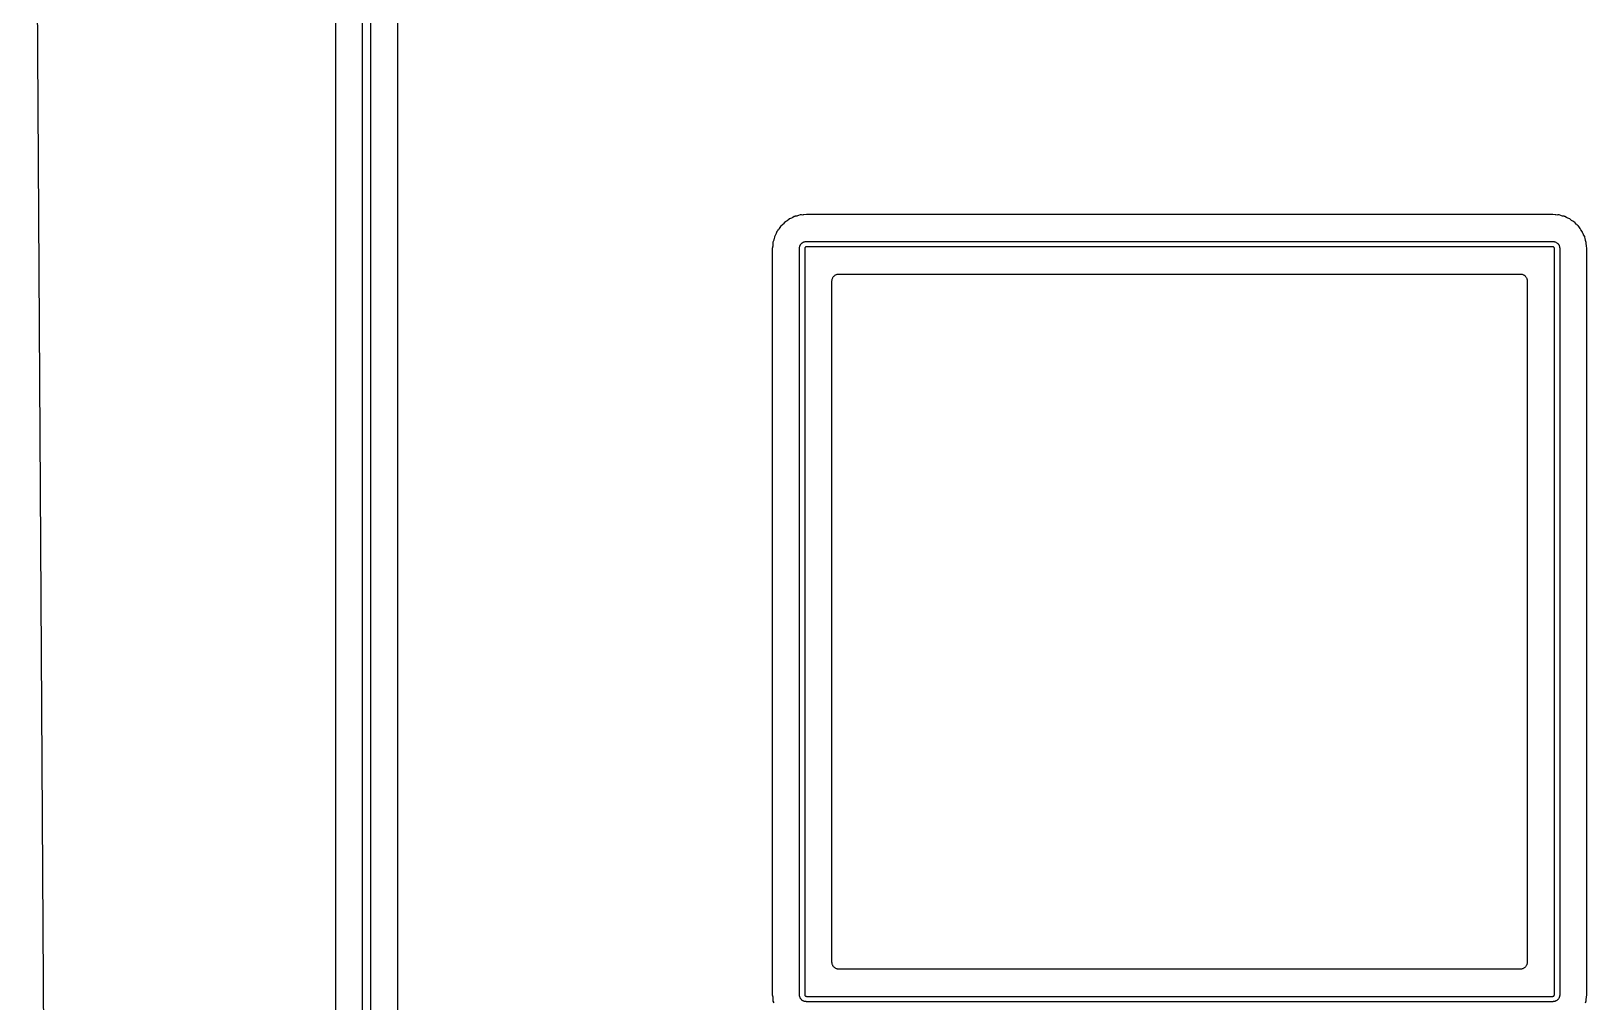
# Model space of a CAD drawing. Extents: x 63 to 223, y -147 to -32.
# Drawn here: x 62.94 to 92.04, y -90.17 to -72.01 of the extents above; entities that cross this region are included whole.
import ezdxf

# ---------------------------------------------------------------- set-up
doc = ezdxf.new("R2010")
doc.units = 0
doc.header["$MEASUREMENT"] = 0
doc.layers.add('BLACK', color=7, linetype='CONTINUOUS')

msp = doc.modelspace()

# ---------------------------------------------------------------- linework, layer by layer
at = {"layer": 'Black'}
for p, q in [((63.4993, -145.925), (62.9397, -50.8007)), ((68.632, -50.8125), (68.632, -132.702)), ((69.798, -73.7485), (69.798, -56.9588)), ((69.14, -84.455), (69.14, -60.96)), ((69.29, -60.96), (69.29, -84.455)), ((69.798, -76.0705), (69.798, -73.7485)), ((76.9558, -75.6623), (76.9342, -75.7015)), ((76.9869, -75.6375), (76.9558, -75.6623)), ((76.9963, -75.6269), (76.9869, -75.6375)), ((77.0069, -75.6175), (76.9963, -75.6269)), ((77.0311, -75.5872), (77.0069, -75.6175)), ((77.0314, -75.5866), (77.0311, -75.5872)), ((77.0709, -75.5648), (77.0314, -75.5866)), ((77.0813, -75.5564), (77.0709, -75.5648)), ((77.0927, -75.5496), (77.0813, -75.5564)), ((77.1083, -75.5361), (77.0927, -75.5496)), ((77.1106, -75.5333), (77.1083, -75.5361)), ((77.1135, -75.5313), (77.1106, -75.5333)), ((77.1238, -75.5213), (77.1135, -75.5313)), ((77.1246, -75.5209), (77.1238, -75.5213)), ((77.1618, -75.5085), (77.1246, -75.5209)), ((77.1746, -75.5016), (77.1618, -75.5085)), ((77.1883, -75.4962), (77.1746, -75.5016)), ((77.2164, -75.4789), (77.1883, -75.4962)), ((77.2253, -75.4755), (77.2164, -75.4789)), ((77.2347, -75.4723), (77.2253, -75.4755)), ((77.2651, -75.468), (77.2347, -75.4723)), ((77.2794, -75.4634), (77.2651, -75.468)), ((77.2941, -75.4604), (77.2794, -75.4634)), ((77.3287, -75.4467), (77.2941, -75.4604)), ((77.3295, -75.4466), (77.3287, -75.4467)), ((77.3435, -75.4476), (77.3295, -75.4466)), ((77.347, -75.4472), (77.3435, -75.4476)), ((77.3505, -75.4479), (77.347, -75.4472)), ((77.3705, -75.4482), (77.3505, -75.4479)), ((77.3839, -75.4461), (77.3705, -75.4482)), ((77.3974, -75.4458), (77.3839, -75.4461)), ((77.4452, -75.4363), (77.3974, -75.4458)), ((91.4046, -75.4363), (77.4452, -75.4363)), ((91.4524, -75.4458), (91.4046, -75.4363)), ((91.4659, -75.4461), (91.4524, -75.4458)), ((91.4793, -75.4482), (91.4659, -75.4461)), ((91.4991, -75.4479), (91.4793, -75.4482)), ((91.5026, -75.4472), (91.4991, -75.4479)), ((91.5062, -75.4476), (91.5026, -75.4472)), ((91.5195, -75.4466), (91.5062, -75.4476)), ((91.5232, -75.4472), (91.5195, -75.4466)), ((91.5233, -75.4473), (91.5232, -75.4472)), ((91.5562, -75.4604), (91.5233, -75.4473)), ((91.5711, -75.4634), (91.5562, -75.4604)), ((91.5855, -75.4681), (91.5711, -75.4634)), ((91.6166, -75.4725), (91.5855, -75.4681)), ((91.6234, -75.4748), (91.6166, -75.4725)), ((91.6291, -75.4769), (91.6234, -75.4748)), ((91.6604, -75.496), (91.6291, -75.4769)), ((91.6737, -75.5012), (91.6604, -75.496)), ((91.6863, -75.508), (91.6737, -75.5012)), ((91.7252, -75.5209), (91.6863, -75.508)), ((91.7265, -75.5217), (91.7252, -75.5209)), ((91.728, -75.5229), (91.7265, -75.5217)), ((91.739, -75.5337), (91.728, -75.5229)), ((91.7421, -75.5358), (91.739, -75.5337)), ((91.7445, -75.5387), (91.7421, -75.5358)), ((91.7571, -75.5496), (91.7445, -75.5387)), ((91.7685, -75.5564), (91.7571, -75.5496)), ((91.7789, -75.5648), (91.7685, -75.5564)), ((91.8166, -75.5856), (91.7789, -75.5648)), ((91.8203, -75.5907), (91.8166, -75.5856)), ((91.8227, -75.593), (91.8203, -75.5907)), ((91.8244, -75.5959), (91.8227, -75.593)), ((91.8436, -75.6196), (91.8244, -75.5959)), ((91.8533, -75.628), (91.8436, -75.6196)), ((91.8617, -75.6377), (91.8533, -75.628)), ((91.8811, -75.6536), (91.8617, -75.6377)), ((91.8841, -75.6552), (91.8811, -75.6536)), ((91.8865, -75.6577), (91.8841, -75.6552)), ((91.8948, -75.6638), (91.8865, -75.6577)), ((91.9156, -75.7015), (91.8948, -75.6638)), ((76.8166, -75.9616), (76.8154, -75.9688)), ((76.8178, -75.955), (76.8166, -75.9616)), ((76.8315, -75.9203), (76.8178, -75.955)), ((76.8344, -75.9064), (76.8315, -75.9203)), ((76.8389, -75.8931), (76.8344, -75.9064)), ((76.845, -75.8535), (76.8389, -75.8931)), ((76.8668, -75.8177), (76.845, -75.8535)), ((76.8718, -75.8049), (76.8668, -75.8177)), ((76.8785, -75.7927), (76.8718, -75.8049)), ((76.8907, -75.7567), (76.8785, -75.7927)), ((76.8911, -75.754), (76.8907, -75.7567)), ((76.9007, -75.7441), (76.8911, -75.754)), ((76.9027, -75.7412), (76.9007, -75.7441)), ((76.9055, -75.7389), (76.9027, -75.7412)), ((76.919, -75.7233), (76.9055, -75.7389)), ((76.9258, -75.7119), (76.919, -75.7233)), ((76.9342, -75.7015), (76.9258, -75.7119)), ((77.3696, -75.9663), (77.377, -75.962)), ((77.377, -75.962), (77.3844, -75.9576)), ((77.3844, -75.9576), (77.3868, -75.9567)), ((77.3868, -75.9567), (77.3891, -75.9554)), ((77.3891, -75.9554), (77.397, -75.9526)), ((77.397, -75.9526), (77.4049, -75.9497)), ((77.4049, -75.9497), (77.4076, -75.9492)), ((77.4076, -75.9492), (77.4102, -75.9483)), ((77.4102, -75.9483), (77.4185, -75.9469)), ((77.4185, -75.9469), (77.4267, -75.9455)), ((77.4267, -75.9455), (77.4288, -75.9455)), ((77.4288, -75.9455), (77.431, -75.9451)), ((77.431, -75.9451), (77.4355, -75.9451)), ((77.4355, -75.9451), (77.4399, -75.9443)), ((77.4399, -75.9443), (91.4099, -75.9443)), ((91.4099, -75.9443), (91.4143, -75.9451)), ((91.4143, -75.9451), (91.4188, -75.9451)), ((91.4188, -75.9451), (91.421, -75.9455)), ((91.421, -75.9455), (91.4231, -75.9455)), ((91.4231, -75.9455), (91.4313, -75.9469)), ((91.4313, -75.9469), (91.4396, -75.9483)), ((91.4396, -75.9483), (91.4423, -75.9492)), ((91.4423, -75.9492), (91.445, -75.9497)), ((91.445, -75.9497), (91.4528, -75.9526)), ((91.4528, -75.9526), (91.4606, -75.9554)), ((91.4606, -75.9554), (91.4628, -75.9567)), ((91.4628, -75.9567), (91.4651, -75.9575)), ((91.4651, -75.9575), (91.4652, -75.9575)), ((91.4652, -75.9575), (91.4652, -75.9576)), ((91.4652, -75.9576), (91.4725, -75.9618)), ((91.4725, -75.9618), (91.4802, -75.9662)), ((91.924, -75.7119), (91.9156, -75.7015)), ((91.9308, -75.7233), (91.924, -75.7119)), ((91.9586, -75.7555), (91.9308, -75.7233)), ((91.9713, -75.7927), (91.9586, -75.7555)), ((91.978, -75.8049), (91.9713, -75.7927)), ((91.983, -75.8177), (91.978, -75.8049)), ((92.0046, -75.8532), (91.983, -75.8177)), ((92.0116, -75.898), (92.0046, -75.8532)), ((92.0158, -75.9105), (92.0116, -75.898)), ((92.0183, -75.9235), (92.0158, -75.9105)), ((92.0331, -75.9627), (92.0183, -75.9235)), ((69.798, -92.4216), (69.798, -76.0705)), ((76.8141, -76.0329), (76.8057, -76.0753)), ((76.8057, -76.0753), (76.8057, -90.0357)), ((76.8145, -76.0184), (76.8141, -76.0329)), ((76.8165, -76.0041), (76.8145, -76.0184)), ((76.8154, -75.9688), (76.8165, -76.0041)), ((77.3137, -76.0705), (77.3144, -76.0664)), ((77.3137, -90.0405), (77.3137, -76.0705)), ((77.3144, -76.0623), (77.3148, -76.0598)), ((77.3144, -76.0664), (77.3144, -76.0623)), ((77.3148, -76.0573), (77.3164, -76.0482)), ((77.3148, -76.0598), (77.3148, -76.0573)), ((77.3148, -76.0573), (77.3148, -76.0573)), ((77.3148, -76.0573), (77.3148, -76.0573)), ((77.3164, -76.0482), (77.3178, -76.0402)), ((77.3178, -76.0402), (77.3187, -76.0379)), ((77.3178, -76.0402), (77.3178, -76.0402)), ((77.3178, -76.0402), (77.3178, -76.0402)), ((77.3187, -76.0379), (77.3191, -76.0355)), ((77.3191, -76.0355), (77.3222, -76.0272)), ((77.3222, -76.0272), (77.325, -76.0193)), ((77.325, -76.0193), (77.3261, -76.0174)), ((77.3261, -76.0174), (77.3269, -76.0153)), ((77.3269, -76.0153), (77.3269, -76.0152)), ((77.3269, -76.0152), (77.327, -76.0152)), ((77.327, -76.0152), (77.3313, -76.0077)), ((77.3313, -76.0077), (77.3356, -76.0002)), ((77.3356, -76.0002), (77.3357, -76.0002)), ((77.3357, -76.0002), (77.337, -75.9986)), ((77.3357, -76.0002), (77.3357, -76.0002)), ((77.337, -75.9986), (77.338, -75.9968)), ((77.338, -75.9968), (77.3381, -75.9967)), ((77.3381, -75.9966), (77.3436, -75.99)), ((77.3381, -75.9967), (77.3381, -75.9966)), ((77.3436, -75.99), (77.3491, -75.9834)), ((77.3491, -75.9834), (77.3492, -75.9833)), ((77.3492, -75.9833), (77.3493, -75.9833)), ((77.3493, -75.9833), (77.3511, -75.9817)), ((77.3511, -75.9817), (77.3527, -75.9799)), ((77.3527, -75.9798), (77.3528, -75.9797)), ((77.3527, -75.9799), (77.3527, -75.9798)), ((77.3528, -75.9797), (77.3594, -75.9743)), ((77.3594, -75.9743), (77.366, -75.9687)), ((77.366, -75.9687), (77.3661, -75.9687)), ((77.3661, -75.9687), (77.3662, -75.9686)), ((77.3662, -75.9686), (77.368, -75.9676)), ((77.368, -75.9676), (77.3696, -75.9663)), ((77.4141, -76.0721), (77.4137, -76.0746)), ((77.4137, -76.0746), (77.4137, -90.0364)), ((77.4148, -76.0639), (77.4141, -76.0681)), ((77.4141, -76.0681), (77.4141, -76.0721)), ((77.4163, -76.0599), (77.4148, -76.0639)), ((77.4164, -76.0596), (77.4163, -76.0598)), ((77.4163, -76.0598), (77.4163, -76.0599)), ((77.4186, -76.0558), (77.4164, -76.0596)), ((77.4187, -76.0556), (77.4186, -76.0558)), ((77.4186, -76.0558), (77.4186, -76.0558)), ((77.4203, -76.0537), (77.4187, -76.0556)), ((77.4216, -76.0522), (77.4203, -76.0537)), ((77.4231, -76.0509), (77.4216, -76.0522)), ((77.425, -76.0493), (77.4231, -76.0509)), ((77.4289, -76.047), (77.425, -76.0493)), ((77.429, -76.047), (77.4289, -76.047)), ((77.4292, -76.0469), (77.429, -76.047)), ((77.4293, -76.0469), (77.4292, -76.0469)), ((77.4316, -76.0461), (77.4293, -76.0469)), ((77.4327, -76.0457), (77.4316, -76.0461)), ((77.4328, -76.0456), (77.4327, -76.0457)), ((77.433, -76.0455), (77.4328, -76.0456)), ((77.4332, -76.0455), (77.433, -76.0455)), ((77.4333, -76.0455), (77.4332, -76.0455)), ((77.4341, -76.0454), (77.4333, -76.0455)), ((77.4369, -76.0449), (77.4341, -76.0454)), ((77.4371, -76.0448), (77.4369, -76.0449)), ((77.4377, -76.0447), (77.4371, -76.0448)), ((77.4422, -76.0447), (77.4377, -76.0447)), ((77.4444, -76.0443), (77.4422, -76.0447)), ((91.4054, -76.0443), (77.4444, -76.0443)), ((91.4076, -76.0447), (91.4054, -76.0443)), ((91.4121, -76.0447), (91.4076, -76.0447)), ((91.4127, -76.0448), (91.4121, -76.0447)), ((91.4129, -76.0449), (91.4127, -76.0448)), ((91.4157, -76.0454), (91.4129, -76.0449)), ((91.4165, -76.0455), (91.4157, -76.0454)), ((91.4166, -76.0455), (91.4165, -76.0455)), ((91.4167, -76.0455), (91.4166, -76.0455)), ((91.4168, -76.0455), (91.4167, -76.0455)), ((91.417, -76.0457), (91.4168, -76.0455)), ((91.4193, -76.0465), (91.417, -76.0457)), ((91.4203, -76.0469), (91.4193, -76.0465)), ((91.4204, -76.0469), (91.4203, -76.0469)), ((91.4209, -76.0471), (91.4204, -76.0469)), ((91.4246, -76.0492), (91.4209, -76.0471)), ((91.4248, -76.0493), (91.4246, -76.0492)), ((91.4246, -76.0492), (91.4246, -76.0492)), ((91.427, -76.0511), (91.4248, -76.0493)), ((91.4281, -76.0521), (91.427, -76.0511)), ((91.4303, -76.0546), (91.4281, -76.0521)), ((91.4311, -76.0556), (91.4303, -76.0546)), ((91.4312, -76.0558), (91.4311, -76.0556)), ((91.4334, -76.0596), (91.4312, -76.0558)), ((91.4312, -76.0558), (91.4312, -76.0558)), ((91.4335, -76.0598), (91.4334, -76.0596)), ((91.4348, -76.0636), (91.4335, -76.0598)), ((91.4356, -76.0681), (91.4348, -76.0636)), ((91.4357, -76.0682), (91.4356, -76.0681)), ((91.4357, -76.0683), (91.4357, -76.0682)), ((91.4357, -76.0728), (91.4357, -76.0683)), ((91.4361, -76.075), (91.4357, -76.0728)), ((91.4361, -90.036), (91.4361, -76.075)), ((91.4802, -75.9662), (91.4802, -75.9663)), ((91.4802, -75.9663), (91.4802, -75.9663)), ((91.4802, -75.9663), (91.4818, -75.9676)), ((91.4818, -75.9676), (91.4836, -75.9686)), ((91.4836, -75.9686), (91.4839, -75.9689)), ((91.4839, -75.9689), (91.4843, -75.969)), ((91.4843, -75.969), (91.4906, -75.9744)), ((91.4906, -75.9744), (91.497, -75.9797)), ((91.497, -75.9797), (91.4972, -75.9801)), ((91.4972, -75.9801), (91.4975, -75.9803)), ((91.4975, -75.9803), (91.4987, -75.9817)), ((91.4987, -75.9817), (91.5002, -75.983)), ((91.5002, -75.983), (91.5004, -75.9832)), ((91.5004, -75.9832), (91.5007, -75.9834)), ((91.5007, -75.9834), (91.506, -75.9898)), ((91.506, -75.9898), (91.5114, -75.9962)), ((91.5114, -75.9962), (91.5115, -75.9965)), ((91.5115, -75.9965), (91.5118, -75.9968)), ((91.5118, -75.9968), (91.5128, -75.9986)), ((91.5128, -75.9986), (91.5141, -76.0002)), ((91.5141, -76.0002), (91.5141, -76.0002)), ((91.5141, -76.0002), (91.5142, -76.0002)), ((91.5142, -76.0002), (91.5185, -76.0077)), ((91.5185, -76.0077), (91.5228, -76.0152)), ((91.5228, -76.0152), (91.5228, -76.0152)), ((91.5228, -76.0152), (91.5229, -76.0153)), ((91.5229, -76.0153), (91.5237, -76.0174)), ((91.5237, -76.0174), (91.5248, -76.0193)), ((91.5248, -76.0193), (91.5249, -76.0196)), ((91.5249, -76.0196), (91.525, -76.0198)), ((91.525, -76.0198), (91.5278, -76.0278)), ((91.5278, -76.0278), (91.5307, -76.0357)), ((91.5307, -76.0357), (91.5307, -76.0359)), ((91.5307, -76.0359), (91.5308, -76.0362)), ((91.5308, -76.0362), (91.5312, -76.0382)), ((91.5312, -76.0382), (91.5319, -76.0402)), ((91.5319, -76.0402), (91.5319, -76.0402)), ((91.5319, -76.0402), (91.5319, -76.0402)), ((91.5319, -76.0402), (91.5333, -76.0482)), ((91.5333, -76.0482), (91.5349, -76.0573)), ((91.5349, -76.0573), (91.5349, -76.0573)), ((91.5349, -76.0573), (91.5349, -76.0573)), ((91.5349, -76.0573), (91.5349, -76.0594)), ((91.5349, -76.0594), (91.5353, -76.0616)), ((91.5353, -76.0616), (91.5353, -76.0661)), ((91.5353, -76.0661), (91.5361, -76.0705)), ((91.5361, -76.0705), (91.5361, -90.0405)), ((92.0322, -76.0011), (92.0328, -75.9643)), ((92.0343, -76.0145), (92.0322, -76.0011)), ((92.0328, -75.9643), (92.0331, -75.9627)), ((92.0346, -76.028), (92.0343, -76.0145)), ((92.0441, -76.0758), (92.0346, -76.028)), ((92.0441, -90.0352), (92.0441, -76.0758)), ((77.9217, -76.6793), (77.9236, -76.6684)), ((77.9217, -89.4317), (77.9217, -76.6793)), ((77.9236, -76.6572), (77.9274, -76.6468)), ((77.9236, -76.6684), (77.9236, -76.6572)), ((77.9274, -76.6468), (77.9294, -76.6359)), ((77.9294, -76.6359), (77.9349, -76.6262)), ((77.9349, -76.6262), (77.9387, -76.6158)), ((77.9387, -76.6158), (77.9459, -76.6073)), ((77.9459, -76.6073), (77.9514, -76.5977)), ((77.9514, -76.5977), (77.9599, -76.5905)), ((77.9599, -76.5905), (77.9671, -76.582)), ((77.9671, -76.582), (77.9767, -76.5765)), ((77.9767, -76.5765), (77.9852, -76.5693)), ((77.9852, -76.5693), (77.9956, -76.5655)), ((77.9956, -76.5655), (78.0053, -76.56)), ((78.0053, -76.56), (78.0162, -76.558)), ((78.0162, -76.558), (78.0266, -76.5542)), ((78.0266, -76.5542), (78.0378, -76.5542)), ((78.0378, -76.5542), (78.0487, -76.5523)), ((78.0487, -76.5523), (90.8011, -76.5523)), ((90.8011, -76.5523), (90.812, -76.5542)), ((90.812, -76.5542), (90.8232, -76.5542)), ((90.8232, -76.5542), (90.8336, -76.558)), ((90.8336, -76.558), (90.8445, -76.56)), ((90.8445, -76.56), (90.8542, -76.5655)), ((90.8542, -76.5655), (90.8646, -76.5693)), ((90.8646, -76.5693), (90.8731, -76.5765)), ((90.8731, -76.5765), (90.8827, -76.582)), ((90.8827, -76.582), (90.8899, -76.5905)), ((90.8899, -76.5905), (90.8984, -76.5977)), ((90.8984, -76.5977), (90.9039, -76.6073)), ((90.9039, -76.6073), (90.9111, -76.6158)), ((90.9111, -76.6158), (90.9149, -76.6262)), ((90.9149, -76.6262), (90.9204, -76.6359)), ((90.9204, -76.6359), (90.9224, -76.6468)), ((90.9224, -76.6468), (90.9262, -76.6572)), ((90.9262, -76.6572), (90.9262, -76.6684)), ((90.9262, -76.6684), (90.9281, -76.6793)), ((90.9281, -76.6793), (90.9281, -89.4317)), ((69.14, -131.445), (69.14, -84.455)), ((69.29, -84.455), (69.29, -131.445)), ((77.9236, -89.4426), (77.9217, -89.4317)), ((77.9236, -89.4538), (77.9236, -89.4426)), ((77.9274, -89.4642), (77.9236, -89.4538)), ((77.9294, -89.4751), (77.9274, -89.4642)), ((77.9349, -89.4848), (77.9294, -89.4751)), ((77.9387, -89.4952), (77.9349, -89.4848)), ((77.9459, -89.5037), (77.9387, -89.4952)), ((77.9514, -89.5133), (77.9459, -89.5037)), ((77.9599, -89.5205), (77.9514, -89.5133)), ((77.9671, -89.529), (77.9599, -89.5205)), ((77.9767, -89.5345), (77.9671, -89.529)), ((77.9852, -89.5417), (77.9767, -89.5345)), ((77.9956, -89.5455), (77.9852, -89.5417)), ((78.0053, -89.551), (77.9956, -89.5455)), ((78.0162, -89.553), (78.0053, -89.551)), ((78.0266, -89.5568), (78.0162, -89.553)), ((78.0378, -89.5568), (78.0266, -89.5568)), ((78.0487, -89.5587), (78.0378, -89.5568)), ((90.8011, -89.5587), (78.0487, -89.5587)), ((90.812, -89.5568), (90.8011, -89.5587)), ((90.8232, -89.5568), (90.812, -89.5568)), ((90.8336, -89.553), (90.8232, -89.5568)), ((90.8445, -89.551), (90.8336, -89.553)), ((90.8542, -89.5455), (90.8445, -89.551)), ((90.8646, -89.5417), (90.8542, -89.5455)), ((90.8731, -89.5345), (90.8646, -89.5417)), ((90.8827, -89.529), (90.8731, -89.5345)), ((90.8899, -89.5205), (90.8827, -89.529)), ((90.8984, -89.5133), (90.8899, -89.5205)), ((90.9039, -89.5037), (90.8984, -89.5133)), ((90.9111, -89.4952), (90.9039, -89.5037)), ((90.9149, -89.4848), (90.9111, -89.4952)), ((90.9204, -89.4751), (90.9149, -89.4848)), ((90.9224, -89.4642), (90.9204, -89.4751)), ((90.9262, -89.4538), (90.9224, -89.4642)), ((90.9281, -89.4317), (90.9262, -89.4426)), ((90.9262, -89.4426), (90.9262, -89.4538)), ((76.8057, -90.0357), (76.8141, -90.0781)), ((76.8141, -90.0781), (76.8145, -90.0926)), ((76.8145, -90.0926), (76.8165, -90.1069)), ((76.8165, -90.1069), (76.8154, -90.1422)), ((76.8154, -90.1422), (76.8166, -90.1494)), ((76.8166, -90.1494), (76.8178, -90.156)), ((76.8178, -90.156), (76.8315, -90.1907)), ((77.3144, -90.0446), (77.3137, -90.0405)), ((77.3144, -90.0487), (77.3144, -90.0446)), ((77.3148, -90.0512), (77.3144, -90.0487)), ((77.3148, -90.0537), (77.3148, -90.0512)), ((77.3163, -90.062), (77.3148, -90.0537)), ((77.3148, -90.0537), (77.3148, -90.0537)), ((77.3148, -90.0537), (77.3148, -90.0537)), ((77.3178, -90.0708), (77.3163, -90.062)), ((77.3187, -90.0731), (77.3178, -90.0708)), ((77.3178, -90.0708), (77.3178, -90.0708)), ((77.3178, -90.0708), (77.3178, -90.0708)), ((77.3191, -90.0755), (77.3187, -90.0731)), ((77.3221, -90.0837), (77.3191, -90.0755)), ((77.325, -90.0917), (77.3221, -90.0837)), ((77.3261, -90.0936), (77.325, -90.0917)), ((77.3269, -90.0957), (77.3261, -90.0936)), ((77.3269, -90.0958), (77.3269, -90.0957)), ((77.327, -90.0958), (77.3269, -90.0958)), ((77.3311, -90.1029), (77.327, -90.0958)), ((77.3356, -90.1108), (77.3311, -90.1029)), ((77.3357, -90.1108), (77.3356, -90.1108)), ((77.337, -90.1124), (77.3357, -90.1108)), ((77.3357, -90.1108), (77.3357, -90.1108)), ((77.338, -90.1142), (77.337, -90.1124)), ((77.3381, -90.1143), (77.338, -90.1142)), ((77.3381, -90.1144), (77.3381, -90.1143)), ((77.3436, -90.121), (77.3381, -90.1144)), ((77.3491, -90.1276), (77.3436, -90.121)), ((77.3492, -90.1277), (77.3491, -90.1276)), ((77.3493, -90.1277), (77.3492, -90.1277)), ((77.3511, -90.1293), (77.3493, -90.1277)), ((77.3527, -90.1311), (77.3511, -90.1293)), ((77.3527, -90.1312), (77.3527, -90.1311)), ((77.3528, -90.1313), (77.3527, -90.1312)), ((77.3594, -90.1367), (77.3528, -90.1313)), ((77.366, -90.1423), (77.3594, -90.1367)), ((77.3661, -90.1423), (77.366, -90.1423)), ((77.3662, -90.1424), (77.3661, -90.1423)), ((77.368, -90.1434), (77.3662, -90.1424)), ((77.3696, -90.1447), (77.368, -90.1434)), ((77.377, -90.149), (77.3696, -90.1447)), ((77.3844, -90.1534), (77.377, -90.149)), ((77.3868, -90.1543), (77.3844, -90.1534)), ((77.3891, -90.1556), (77.3868, -90.1543)), ((77.397, -90.1584), (77.3891, -90.1556)), ((77.4049, -90.1613), (77.397, -90.1584)), ((77.4073, -90.1617), (77.4049, -90.1613)), ((77.4096, -90.1626), (77.4073, -90.1617)), ((77.4182, -90.1641), (77.4096, -90.1626)), ((77.4096, -90.1626), (77.4096, -90.1626)), ((77.4096, -90.1626), (77.4096, -90.1626)), ((77.4137, -90.0364), (77.4141, -90.0389)), ((77.4141, -90.0389), (77.4141, -90.0429)), ((77.4141, -90.0429), (77.4148, -90.0471)), ((77.4148, -90.0471), (77.4163, -90.0511)), ((77.4163, -90.0511), (77.4163, -90.0512)), ((77.4163, -90.0512), (77.4164, -90.0514)), ((77.4164, -90.0514), (77.4186, -90.0552)), ((77.4267, -90.1656), (77.4182, -90.1641)), ((77.4186, -90.0552), (77.4186, -90.0552)), ((77.4186, -90.0552), (77.4187, -90.0554)), ((77.4187, -90.0554), (77.4203, -90.0573)), ((77.4203, -90.0573), (77.4216, -90.0588)), ((77.4216, -90.0588), (77.4231, -90.0601)), ((77.4231, -90.0601), (77.425, -90.0617)), ((77.425, -90.0617), (77.4289, -90.064)), ((77.4292, -90.1656), (77.4267, -90.1656)), ((77.4267, -90.1656), (77.4267, -90.1656)), ((77.4267, -90.1656), (77.4267, -90.1656)), ((77.4289, -90.064), (77.429, -90.064)), ((77.429, -90.064), (77.4292, -90.0641)), ((77.4292, -90.0641), (77.4293, -90.0641)), ((77.4317, -90.166), (77.4292, -90.1656)), ((77.4293, -90.0641), (77.4316, -90.0649)), ((77.4316, -90.0649), (77.4327, -90.0653)), ((77.4358, -90.166), (77.4317, -90.166)), ((77.4327, -90.0653), (77.4328, -90.0654)), ((77.4328, -90.0654), (77.4333, -90.0656)), ((77.4333, -90.0656), (77.4375, -90.0663)), ((77.4399, -90.1667), (77.4358, -90.166)), ((77.4375, -90.0663), (77.4415, -90.0663)), ((91.4099, -90.1667), (77.4399, -90.1667)), ((77.4415, -90.0663), (77.444, -90.0667)), ((77.444, -90.0667), (91.4058, -90.0667)), ((91.4058, -90.0667), (91.4083, -90.0663)), ((91.4083, -90.0663), (91.4123, -90.0663)), ((91.414, -90.166), (91.4099, -90.1667)), ((91.4123, -90.0663), (91.4164, -90.0656)), ((91.4181, -90.166), (91.414, -90.166)), ((91.4164, -90.0656), (91.4168, -90.0655)), ((91.4168, -90.0655), (91.417, -90.0653)), ((91.417, -90.0653), (91.4193, -90.0645)), ((91.4206, -90.1656), (91.4181, -90.166)), ((91.4193, -90.0645), (91.4203, -90.0641)), ((91.4203, -90.0641), (91.4204, -90.0641)), ((91.4204, -90.0641), (91.4209, -90.0639)), ((91.4231, -90.1656), (91.4206, -90.1656)), ((91.4209, -90.0639), (91.4246, -90.0618)), ((91.4316, -90.1641), (91.4231, -90.1656)), ((91.4231, -90.1656), (91.4231, -90.1656)), ((91.4231, -90.1656), (91.4231, -90.1656)), ((91.4246, -90.0618), (91.4248, -90.0617)), ((91.4246, -90.0618), (91.4246, -90.0618)), ((91.4248, -90.0617), (91.427, -90.0599)), ((91.427, -90.0599), (91.4281, -90.0589)), ((91.4281, -90.0589), (91.4303, -90.0564)), ((91.4303, -90.0564), (91.4311, -90.0554)), ((91.4311, -90.0554), (91.4312, -90.0552)), ((91.4312, -90.0552), (91.4334, -90.0514)), ((91.4312, -90.0552), (91.4312, -90.0552)), ((91.4402, -90.1626), (91.4316, -90.1641)), ((91.4334, -90.0514), (91.4335, -90.0512)), ((91.4335, -90.0512), (91.4348, -90.0474)), ((91.4348, -90.0474), (91.4356, -90.0429)), ((91.4356, -90.0429), (91.4357, -90.0428)), ((91.4357, -90.0382), (91.4361, -90.036)), ((91.4357, -90.0427), (91.4357, -90.0382)), ((91.4357, -90.0428), (91.4357, -90.0427)), ((91.4426, -90.1617), (91.4402, -90.1626)), ((91.4402, -90.1626), (91.4402, -90.1626)), ((91.4402, -90.1626), (91.4402, -90.1626)), ((91.445, -90.1613), (91.4426, -90.1617)), ((91.4528, -90.1584), (91.445, -90.1613)), ((91.4606, -90.1556), (91.4528, -90.1584)), ((91.4628, -90.1543), (91.4606, -90.1556)), ((91.4651, -90.1535), (91.4628, -90.1543)), ((91.4652, -90.1534), (91.4651, -90.1535)), ((91.4725, -90.1492), (91.4652, -90.1534)), ((91.4652, -90.1534), (91.4652, -90.1534)), ((91.4802, -90.1448), (91.4725, -90.1492)), ((91.4818, -90.1434), (91.4802, -90.1447)), ((91.4802, -90.1447), (91.4802, -90.1447)), ((91.4802, -90.1447), (91.4802, -90.1448)), ((91.4836, -90.1424), (91.4818, -90.1434)), ((91.4839, -90.1421), (91.4836, -90.1424)), ((91.4843, -90.142), (91.4839, -90.1421)), ((91.4906, -90.1366), (91.4843, -90.142)), ((91.497, -90.1313), (91.4906, -90.1366)), ((91.4972, -90.1309), (91.497, -90.1313)), ((91.4975, -90.1307), (91.4972, -90.1309)), ((91.4987, -90.1293), (91.4975, -90.1307)), ((91.5002, -90.128), (91.4987, -90.1293)), ((91.5004, -90.1278), (91.5002, -90.128)), ((91.5007, -90.1276), (91.5004, -90.1278)), ((91.506, -90.1212), (91.5007, -90.1276)), ((91.5114, -90.1148), (91.506, -90.1212)), ((91.5115, -90.1145), (91.5114, -90.1148)), ((91.5118, -90.1142), (91.5115, -90.1145)), ((91.5128, -90.1124), (91.5118, -90.1142)), ((91.5141, -90.1108), (91.5128, -90.1124)), ((91.5142, -90.1108), (91.5141, -90.1108)), ((91.5141, -90.1108), (91.5141, -90.1108)), ((91.5187, -90.1029), (91.5142, -90.1108)), ((91.5228, -90.0958), (91.5187, -90.1029)), ((91.5229, -90.0957), (91.5228, -90.0958)), ((91.5228, -90.0958), (91.5228, -90.0958)), ((91.5237, -90.0936), (91.5229, -90.0957)), ((91.5248, -90.0917), (91.5237, -90.0936)), ((91.5249, -90.0914), (91.5248, -90.0917)), ((91.525, -90.0912), (91.5249, -90.0914)), ((91.5278, -90.0832), (91.525, -90.0912)), ((91.5307, -90.0753), (91.5278, -90.0832)), ((91.5308, -90.0748), (91.5307, -90.0751)), ((91.5307, -90.0751), (91.5307, -90.0753)), ((91.5312, -90.0728), (91.5308, -90.0748)), ((91.5319, -90.0708), (91.5312, -90.0728)), ((91.5334, -90.062), (91.5319, -90.0708)), ((91.5319, -90.0708), (91.5319, -90.0708)), ((91.5319, -90.0708), (91.5319, -90.0708)), ((91.5349, -90.0537), (91.5334, -90.062)), ((91.5353, -90.0494), (91.5349, -90.0516)), ((91.5349, -90.0516), (91.5349, -90.0537)), ((91.5349, -90.0537), (91.5349, -90.0537)), ((91.5349, -90.0537), (91.5349, -90.0537)), ((91.5361, -90.0405), (91.5353, -90.0449)), ((91.5353, -90.0449), (91.5353, -90.0494)), ((92.0183, -90.1875), (92.0331, -90.1483)), ((92.0322, -90.1099), (92.0343, -90.0965)), ((92.0328, -90.1467), (92.0322, -90.1099)), ((92.0331, -90.1483), (92.0328, -90.1467)), ((92.0343, -90.0965), (92.0346, -90.083)), ((92.0346, -90.083), (92.0441, -90.0352))]:
    msp.add_line(p, q, dxfattribs=at)

doc.saveas('drawing.dxf')
